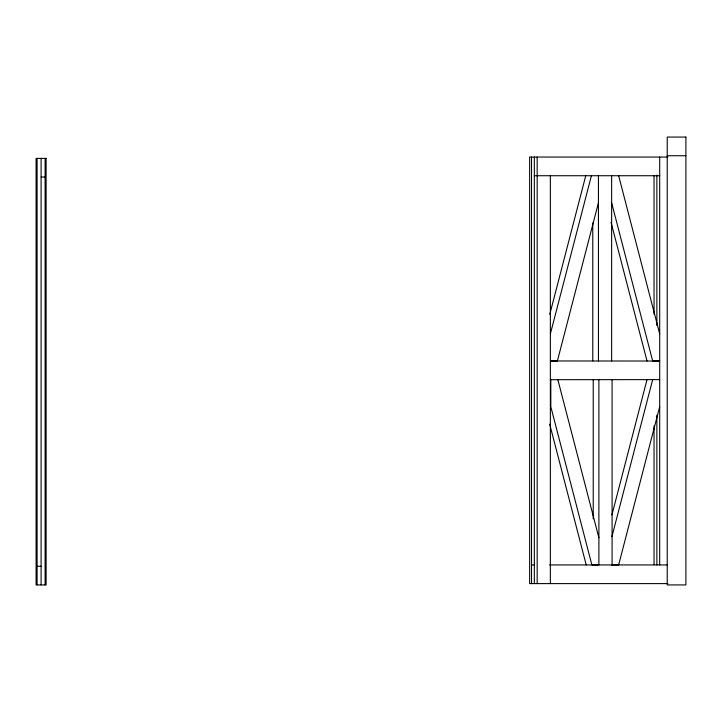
<?xml version="1.0" encoding="UTF-8"?>
<svg xmlns="http://www.w3.org/2000/svg" width="722" height="722" viewBox="0 0 722 722"><rect width="100%" height="100%" fill="white"/><g stroke="black" fill="none" stroke-linecap="round" stroke-linejoin="round"><path stroke-width="1.08" d="M549.803 314.25L585.75 175.726M550.363 333.889L591.408 175.726M598.439 202.81L557.375 361.027L550.363 360.973L659.7 361.027L652.688 361.027L611.633 202.81M611.922 514.885L647.02 379.628M611.913 536.699L652.67 379.628M659.7 406.712L618.646 564.938L611.633 564.875M667.236 155.726L685.9 155.726M667.868 157.062L529.632 157.062L529.632 583.602L667.868 583.602M534.343 175.726L659.7 175.726M41.1 177.052L45.098 177.052M550.363 379.691L659.7 379.628M531.518 564.938L534.343 564.938M549.505 564.938L667.399 564.938M37.102 566.274L41.1 566.274M618.655 175.726L659.7 333.889M611.074 222.448L647.029 361.027M557.844 379.628L598.89 537.791M549.695 424.175L586.219 564.938M659.7 157.062L659.7 564.938M656.876 175.094L656.876 325.577M656.876 415.087L656.876 564.938M654.042 175.726L654.042 314.314M654.042 425.854L654.042 564.442M612.085 379.628L612.085 564.875M611.633 175.726L611.633 360.973M598.89 379.628L598.89 564.875L591.878 564.938L550.814 406.712L550.814 379.628M598.439 175.726L598.439 360.973M593.231 379.628L593.231 518.847M592.78 222.881L592.78 360.973M550.363 175.726L550.363 583.602M537.168 157.062L537.168 583.602M534.343 157.062L534.343 583.602M531.518 157.062L531.518 583.602M45.098 158.398L45.098 584.928M41.1 158.398L41.1 584.928M37.102 158.398L37.102 584.928M685.9 137.072L667.236 137.072L667.236 584.928L685.9 584.928L685.9 137.072M46.1 158.398L36.1 158.398L36.1 584.928L46.1 584.928L46.1 158.398"/></g></svg>
